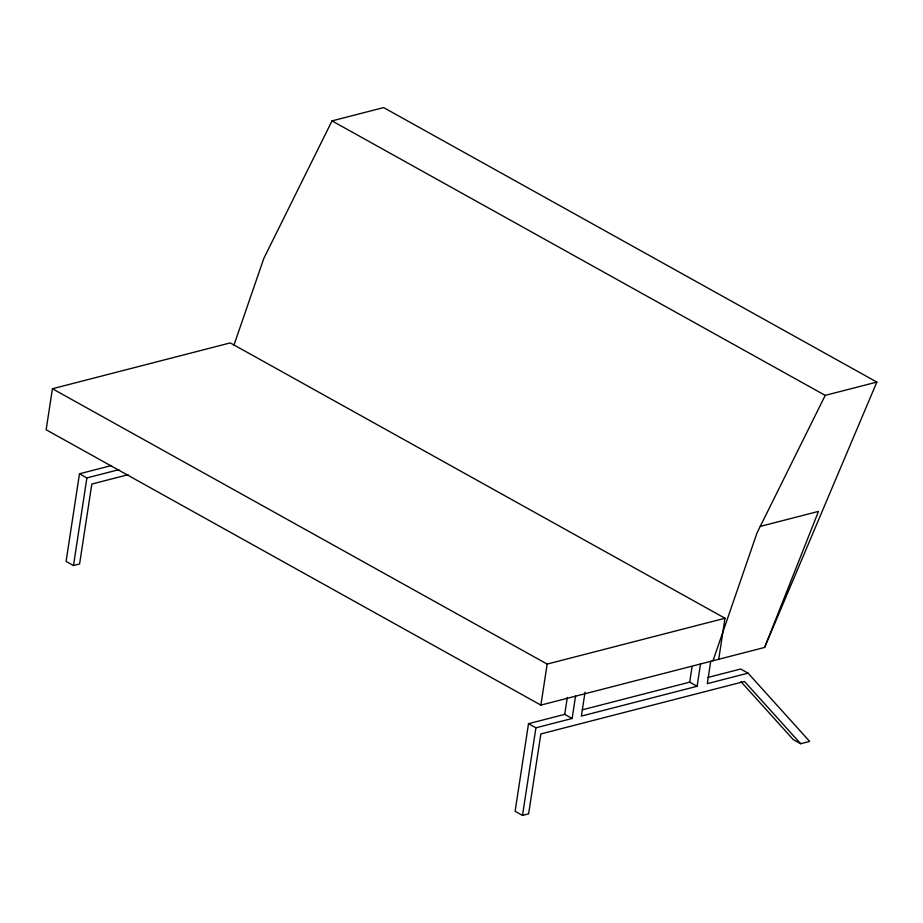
<?xml version="1.0" encoding="UTF-8"?>
<svg xmlns="http://www.w3.org/2000/svg" width="923" height="923" viewBox="0 0 923 923"><rect width="100%" height="100%" fill="white"/><g stroke="black" fill="none" stroke-linecap="round" stroke-linejoin="round"><path stroke-width="1.38" d="M718.717 659.276L724.993 618.248L230.254 342.906L52.426 388.745L46.15 429.76L540.89 705.103L764.613 647.45L876.85 382.076L383.633 107.587L332.015 120.89L263.84 258.359L233.9 345.271M111.521 465.538L79.482 473.799L66.075 561.392L73.482 565.522L79.597 563.941L91.815 484.056L128.078 474.71M73.482 565.522L86.889 477.918L118.929 469.657M575.571 695.988L572.133 718.475L564.726 714.356L528.51 723.69L515.103 811.294L522.51 815.413L528.625 813.832L540.843 733.947L744.48 681.462L800.668 743.719L809.667 741.411L748.057 673.144L740.65 669.025L708.045 677.424M522.51 815.413L535.917 727.809L572.133 718.475M540.89 705.103L547.166 664.075L724.993 618.248M564.726 714.356L567.31 697.488M585.032 692.192L581.375 716.098L697.107 686.274L700.557 663.695M582.332 709.822L689.7 682.155L692.077 666.625M710.756 661.076L707.295 683.643L748.057 673.144M712.983 660.753L757.056 532.836L825.22 395.379L876.85 382.076M764.613 647.45L818.493 511.4L760.252 526.41M332.015 120.89L825.22 395.379M800.668 743.719L793.272 739.6L740.892 681.566M689.7 682.155L697.107 686.274M52.426 388.745L547.166 664.075M79.482 473.799L86.889 477.918M528.51 723.69L535.917 727.809"/></g></svg>
